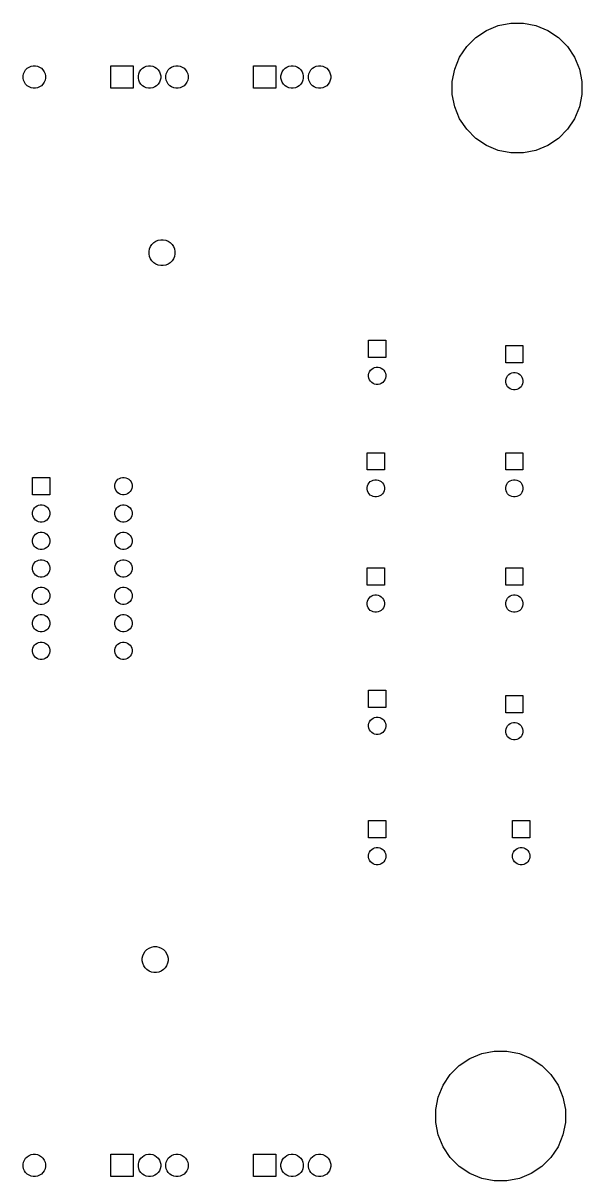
# Model space of a CAD drawing. Extents: x 30 to 480, y -170 to -28.
# Drawn here: x 204.7 to 256.4, y -136.7 to -29.6 of the extents above; entities that cross this region are included whole.
import ezdxf

# ---------------------------------------------------------------- set-up
doc = ezdxf.new("R2010")
doc.units = 0
doc.layers.add('BLACK', color=7, linetype='CONTINUOUS')

msp = doc.modelspace()

# ---------------------------------------------------------------- linework, layer by layer
at = {"layer": 'BLACK', "linetype": 'CONTINUOUS'}
for p, q in [((247.602, -30.2429), (248.694, -29.7906)), ((248.694, -29.7906), (249.853, -29.56)), ((249.853, -29.56), (251.035, -29.56)), ((251.035, -29.56), (252.194, -29.7906)), ((252.194, -29.7906), (253.286, -30.2429)), ((245.783, -31.7352), (246.619, -30.8995)), ((246.619, -30.8995), (247.602, -30.2429)), ((253.286, -30.2429), (254.269, -30.8995)), ((254.269, -30.8995), (255.105, -31.7352)), ((245.127, -32.7179), (245.783, -31.7352)), ((255.105, -31.7352), (255.761, -32.7179)), ((244.675, -33.8099), (245.127, -32.7179)), ((255.761, -32.7179), (256.213, -33.8099)), ((204.705, -34.4421), (204.745, -34.2421)), ((204.745, -34.2421), (204.823, -34.0537)), ((204.823, -34.0537), (204.936, -33.8842)), ((204.936, -33.8842), (205.08, -33.7401)), ((205.08, -33.7401), (205.25, -33.6268)), ((205.25, -33.6268), (205.438, -33.5488)), ((205.438, -33.5488), (205.638, -33.509)), ((205.638, -33.509), (205.842, -33.509)), ((205.842, -33.509), (206.042, -33.5488)), ((206.042, -33.5488), (206.23, -33.6268)), ((206.23, -33.6268), (206.4, -33.7401)), ((206.4, -33.7401), (206.544, -33.8842)), ((206.544, -33.8842), (206.657, -34.0537)), ((206.657, -34.0537), (206.735, -34.2421)), ((206.735, -34.2421), (206.775, -34.4421)), ((212.833, -35.579), (212.833, -33.509)), ((212.833, -33.509), (214.903, -33.509)), ((214.903, -33.509), (214.903, -35.579)), ((215.373, -34.4421), (215.413, -34.2421)), ((215.413, -34.2421), (215.491, -34.0537)), ((215.491, -34.0537), (215.604, -33.8842)), ((215.604, -33.8842), (215.748, -33.7401)), ((215.748, -33.7401), (215.918, -33.6268)), ((215.918, -33.6268), (216.106, -33.5488)), ((216.106, -33.5488), (216.306, -33.509)), ((216.306, -33.509), (216.51, -33.509)), ((216.51, -33.509), (216.71, -33.5488)), ((216.71, -33.5488), (216.898, -33.6268)), ((216.898, -33.6268), (217.068, -33.7401)), ((217.068, -33.7401), (217.212, -33.8842)), ((217.212, -33.8842), (217.325, -34.0537)), ((217.325, -34.0537), (217.403, -34.2421)), ((217.403, -34.2421), (217.443, -34.4421)), ((217.913, -34.4421), (217.953, -34.2421)), ((217.953, -34.2421), (218.031, -34.0537)), ((218.031, -34.0537), (218.144, -33.8842)), ((218.144, -33.8842), (218.288, -33.7401)), ((218.288, -33.7401), (218.458, -33.6268)), ((218.458, -33.6268), (218.646, -33.5488)), ((218.646, -33.5488), (218.846, -33.509)), ((218.846, -33.509), (219.05, -33.509)), ((219.05, -33.509), (219.25, -33.5488)), ((219.25, -33.5488), (219.438, -33.6268)), ((219.438, -33.6268), (219.608, -33.7401)), ((219.608, -33.7401), (219.752, -33.8842)), ((219.752, -33.8842), (219.865, -34.0537)), ((219.865, -34.0537), (219.943, -34.2421)), ((219.943, -34.2421), (219.983, -34.4421)), ((226.041, -35.579), (226.041, -33.509)), ((226.041, -33.509), (228.111, -33.509)), ((228.111, -33.509), (228.111, -35.579)), ((228.581, -34.4421), (228.621, -34.2421)), ((228.621, -34.2421), (228.699, -34.0537)), ((228.699, -34.0537), (228.812, -33.8842)), ((228.812, -33.8842), (228.956, -33.7401)), ((228.956, -33.7401), (229.126, -33.6268)), ((229.126, -33.6268), (229.314, -33.5488)), ((229.314, -33.5488), (229.514, -33.509)), ((229.514, -33.509), (229.718, -33.509)), ((229.718, -33.509), (229.918, -33.5488)), ((229.918, -33.5488), (230.106, -33.6268)), ((230.106, -33.6268), (230.276, -33.7401)), ((230.276, -33.7401), (230.42, -33.8842)), ((230.42, -33.8842), (230.533, -34.0537)), ((230.533, -34.0537), (230.611, -34.2421)), ((230.611, -34.2421), (230.651, -34.4421)), ((231.121, -34.4421), (231.161, -34.2421)), ((231.161, -34.2421), (231.239, -34.0537)), ((231.239, -34.0537), (231.352, -33.8842)), ((231.352, -33.8842), (231.496, -33.7401)), ((231.496, -33.7401), (231.666, -33.6268)), ((231.666, -33.6268), (231.854, -33.5488)), ((231.854, -33.5488), (232.054, -33.509)), ((232.054, -33.509), (232.258, -33.509)), ((232.258, -33.509), (232.458, -33.5488)), ((232.458, -33.5488), (232.646, -33.6268)), ((232.646, -33.6268), (232.816, -33.7401)), ((232.816, -33.7401), (232.96, -33.8842)), ((232.96, -33.8842), (233.073, -34.0537)), ((233.073, -34.0537), (233.151, -34.2421)), ((233.151, -34.2421), (233.191, -34.4421)), ((244.444, -34.9691), (244.675, -33.8099)), ((256.213, -33.8099), (256.444, -34.9691)), ((204.705, -34.6459), (204.705, -34.4421)), ((204.745, -34.8459), (204.705, -34.6459)), ((204.823, -35.0343), (204.745, -34.8459)), ((204.936, -35.2038), (204.823, -35.0343)), ((205.08, -35.3479), (204.936, -35.2038)), ((205.25, -35.4612), (205.08, -35.3479)), ((206.4, -35.3479), (206.23, -35.4612)), ((206.544, -35.2038), (206.4, -35.3479)), ((206.657, -35.0343), (206.544, -35.2038)), ((206.735, -34.8459), (206.657, -35.0343)), ((206.775, -34.6459), (206.735, -34.8459)), ((206.775, -34.4421), (206.775, -34.6459)), ((215.373, -34.6459), (215.373, -34.4421)), ((215.413, -34.8459), (215.373, -34.6459)), ((215.491, -35.0343), (215.413, -34.8459)), ((215.604, -35.2038), (215.491, -35.0343)), ((215.748, -35.3479), (215.604, -35.2038)), ((215.918, -35.4612), (215.748, -35.3479)), ((217.068, -35.3479), (216.898, -35.4612)), ((217.212, -35.2038), (217.068, -35.3479)), ((217.325, -35.0343), (217.212, -35.2038)), ((217.403, -34.8459), (217.325, -35.0343)), ((217.443, -34.6459), (217.403, -34.8459)), ((217.443, -34.4421), (217.443, -34.6459)), ((217.913, -34.6459), (217.913, -34.4421)), ((217.953, -34.8459), (217.913, -34.6459)), ((218.031, -35.0343), (217.953, -34.8459)), ((218.144, -35.2038), (218.031, -35.0343)), ((218.288, -35.3479), (218.144, -35.2038)), ((218.458, -35.4612), (218.288, -35.3479)), ((219.608, -35.3479), (219.438, -35.4612)), ((219.752, -35.2038), (219.608, -35.3479)), ((219.865, -35.0343), (219.752, -35.2038)), ((219.943, -34.8459), (219.865, -35.0343)), ((219.983, -34.6459), (219.943, -34.8459)), ((219.983, -34.4421), (219.983, -34.6459)), ((228.581, -34.6459), (228.581, -34.4421)), ((228.621, -34.8459), (228.581, -34.6459)), ((228.699, -35.0343), (228.621, -34.8459)), ((228.812, -35.2038), (228.699, -35.0343)), ((228.956, -35.3479), (228.812, -35.2038)), ((229.126, -35.4612), (228.956, -35.3479)), ((230.276, -35.3479), (230.106, -35.4612)), ((230.42, -35.2038), (230.276, -35.3479)), ((230.533, -35.0343), (230.42, -35.2038)), ((230.611, -34.8459), (230.533, -35.0343)), ((230.651, -34.6459), (230.611, -34.8459)), ((230.651, -34.4421), (230.651, -34.6459)), ((231.121, -34.6459), (231.121, -34.4421)), ((231.161, -34.8459), (231.121, -34.6459)), ((231.239, -35.0343), (231.161, -34.8459)), ((231.352, -35.2038), (231.239, -35.0343)), ((231.496, -35.3479), (231.352, -35.2038)), ((231.666, -35.4612), (231.496, -35.3479)), ((232.816, -35.3479), (232.646, -35.4612)), ((232.96, -35.2038), (232.816, -35.3479)), ((233.073, -35.0343), (232.96, -35.2038)), ((233.151, -34.8459), (233.073, -35.0343)), ((233.191, -34.6459), (233.151, -34.8459)), ((233.191, -34.4421), (233.191, -34.6459)), ((244.444, -36.1509), (244.444, -34.9691)), ((256.444, -34.9691), (256.444, -36.1509)), ((205.438, -35.5392), (205.25, -35.4612)), ((205.638, -35.579), (205.438, -35.5392)), ((205.842, -35.579), (205.638, -35.579)), ((206.042, -35.5392), (205.842, -35.579)), ((206.23, -35.4612), (206.042, -35.5392)), ((214.903, -35.579), (212.833, -35.579)), ((216.106, -35.5392), (215.918, -35.4612)), ((216.306, -35.579), (216.106, -35.5392)), ((216.51, -35.579), (216.306, -35.579)), ((216.71, -35.5392), (216.51, -35.579)), ((216.898, -35.4612), (216.71, -35.5392)), ((218.646, -35.5392), (218.458, -35.4612)), ((218.846, -35.579), (218.646, -35.5392)), ((219.05, -35.579), (218.846, -35.579)), ((219.25, -35.5392), (219.05, -35.579)), ((219.438, -35.4612), (219.25, -35.5392)), ((228.111, -35.579), (226.041, -35.579)), ((229.314, -35.5392), (229.126, -35.4612)), ((229.514, -35.579), (229.314, -35.5392)), ((229.718, -35.579), (229.514, -35.579)), ((229.918, -35.5392), (229.718, -35.579)), ((230.106, -35.4612), (229.918, -35.5392)), ((231.854, -35.5392), (231.666, -35.4612)), ((232.054, -35.579), (231.854, -35.5392)), ((232.258, -35.579), (232.054, -35.579)), ((232.458, -35.5392), (232.258, -35.579)), ((232.646, -35.4612), (232.458, -35.5392)), ((244.675, -37.3101), (244.444, -36.1509)), ((256.444, -36.1509), (256.213, -37.3101)), ((245.127, -38.4021), (244.675, -37.3101)), ((256.213, -37.3101), (255.761, -38.4021)), ((245.783, -39.3848), (245.127, -38.4021)), ((255.761, -38.4021), (255.105, -39.3848)), ((246.619, -40.2205), (245.783, -39.3848)), ((255.105, -39.3848), (254.269, -40.2205)), ((247.602, -40.8771), (246.619, -40.2205)), ((254.269, -40.2205), (253.286, -40.8771)), ((248.694, -41.3294), (247.602, -40.8771)), ((249.853, -41.56), (248.694, -41.3294)), ((251.035, -41.56), (249.853, -41.56)), ((252.194, -41.3294), (251.035, -41.56)), ((253.286, -40.8771), (252.194, -41.3294)), ((216.411, -50.45), (216.502, -50.2316)), ((216.502, -50.2316), (216.633, -50.035)), ((216.633, -50.035), (216.8, -49.8679)), ((216.8, -49.8679), (216.997, -49.7366)), ((216.997, -49.7366), (217.215, -49.6461)), ((217.215, -49.6461), (217.447, -49.6)), ((217.447, -49.6), (217.683, -49.6)), ((217.683, -49.6), (217.915, -49.6461)), ((217.915, -49.6461), (218.133, -49.7366)), ((218.133, -49.7366), (218.33, -49.8679)), ((218.33, -49.8679), (218.497, -50.035)), ((218.497, -50.035), (218.628, -50.2316)), ((218.628, -50.2316), (218.719, -50.45)), ((216.365, -50.6818), (216.411, -50.45)), ((216.365, -50.9182), (216.365, -50.6818)), ((216.411, -51.15), (216.365, -50.9182)), ((216.502, -51.3684), (216.411, -51.15)), ((216.633, -51.565), (216.502, -51.3684)), ((218.628, -51.3684), (218.497, -51.565)), ((218.719, -51.15), (218.628, -51.3684)), ((218.719, -50.45), (218.765, -50.6818)), ((218.765, -50.9182), (218.719, -51.15)), ((218.765, -50.6818), (218.765, -50.9182)), ((216.8, -51.7321), (216.633, -51.565)), ((216.997, -51.8634), (216.8, -51.7321)), ((217.215, -51.9539), (216.997, -51.8634)), ((217.447, -52), (217.215, -51.9539)), ((217.683, -52), (217.447, -52)), ((217.915, -51.9539), (217.683, -52)), ((218.133, -51.8634), (217.915, -51.9539)), ((218.33, -51.7321), (218.133, -51.8634)), ((218.497, -51.565), (218.33, -51.7321)), ((236.69, -60.49), (236.69, -58.89)), ((236.69, -58.89), (238.29, -58.89)), ((238.29, -58.89), (238.29, -60.49)), ((249.39, -60.998), (249.39, -59.398)), ((249.39, -59.398), (250.99, -59.398)), ((250.99, -59.398), (250.99, -60.998)), ((238.29, -60.49), (236.69, -60.49)), ((250.99, -60.998), (249.39, -60.998)), ((236.69, -62.1112), (236.721, -61.9566)), ((236.69, -62.2688), (236.69, -62.1112)), ((236.721, -61.9566), (236.781, -61.8111)), ((236.781, -61.8111), (236.869, -61.68)), ((236.869, -61.68), (236.98, -61.5686)), ((236.98, -61.5686), (237.111, -61.481)), ((237.111, -61.481), (237.257, -61.4207)), ((237.257, -61.4207), (237.411, -61.39)), ((237.411, -61.39), (237.569, -61.39)), ((237.569, -61.39), (237.723, -61.4207)), ((237.723, -61.4207), (237.869, -61.481)), ((237.869, -61.481), (238, -61.5686)), ((238, -61.5686), (238.111, -61.68)), ((238.111, -61.68), (238.199, -61.8111)), ((238.199, -61.8111), (238.259, -61.9566)), ((238.259, -61.9566), (238.29, -62.1112)), ((238.29, -62.1112), (238.29, -62.2688)), ((249.569, -62.188), (249.68, -62.0766)), ((249.68, -62.0766), (249.811, -61.989)), ((249.811, -61.989), (249.957, -61.9287)), ((249.957, -61.9287), (250.111, -61.898)), ((250.111, -61.898), (250.269, -61.898)), ((250.269, -61.898), (250.423, -61.9287)), ((250.423, -61.9287), (250.569, -61.989)), ((250.569, -61.989), (250.7, -62.0766)), ((250.7, -62.0766), (250.811, -62.188)), ((236.721, -62.4234), (236.69, -62.2688)), ((236.781, -62.5689), (236.721, -62.4234)), ((236.869, -62.7), (236.781, -62.5689)), ((236.98, -62.8114), (236.869, -62.7)), ((237.111, -62.899), (236.98, -62.8114)), ((237.257, -62.9593), (237.111, -62.899)), ((237.411, -62.99), (237.257, -62.9593)), ((237.569, -62.99), (237.411, -62.99)), ((237.723, -62.9593), (237.569, -62.99)), ((237.869, -62.899), (237.723, -62.9593)), ((238, -62.8114), (237.869, -62.899)), ((238.111, -62.7), (238, -62.8114)), ((238.199, -62.5689), (238.111, -62.7)), ((238.259, -62.4234), (238.199, -62.5689)), ((238.29, -62.2688), (238.259, -62.4234)), ((249.39, -62.6192), (249.421, -62.4646)), ((249.39, -62.7768), (249.39, -62.6192)), ((249.421, -62.9314), (249.39, -62.7768)), ((249.421, -62.4646), (249.481, -62.3191)), ((249.481, -63.0769), (249.421, -62.9314)), ((249.481, -62.3191), (249.569, -62.188)), ((249.569, -63.208), (249.481, -63.0769)), ((250.811, -62.188), (250.899, -62.3191)), ((250.899, -63.0769), (250.811, -63.208)), ((250.899, -62.3191), (250.959, -62.4646)), ((250.959, -62.9314), (250.899, -63.0769)), ((250.959, -62.4646), (250.99, -62.6192)), ((250.99, -62.7768), (250.959, -62.9314)), ((250.99, -62.6192), (250.99, -62.7768)), ((249.68, -63.3194), (249.569, -63.208)), ((249.811, -63.407), (249.68, -63.3194)), ((249.957, -63.4673), (249.811, -63.407)), ((250.111, -63.498), (249.957, -63.4673)), ((250.269, -63.498), (250.111, -63.498)), ((250.423, -63.4673), (250.269, -63.498)), ((250.569, -63.407), (250.423, -63.4673)), ((250.7, -63.3194), (250.569, -63.407)), ((250.811, -63.208), (250.7, -63.3194)), ((236.563, -70.904), (236.563, -69.304)), ((236.563, -69.304), (238.163, -69.304)), ((238.163, -69.304), (238.163, -70.904)), ((249.39, -70.904), (249.39, -69.304)), ((249.39, -69.304), (250.99, -69.304)), ((250.99, -69.304), (250.99, -70.904)), ((205.575, -73.19), (205.575, -71.59)), ((205.575, -71.59), (207.175, -71.59)), ((207.175, -71.59), (207.175, -73.19)), ((213.374, -71.88), (213.485, -71.7686)), ((213.485, -71.7686), (213.616, -71.681)), ((213.616, -71.681), (213.762, -71.6207)), ((213.762, -71.6207), (213.916, -71.59)), ((213.916, -71.59), (214.074, -71.59)), ((214.074, -71.59), (214.228, -71.6207)), ((214.228, -71.6207), (214.374, -71.681)), ((214.374, -71.681), (214.505, -71.7686)), ((214.505, -71.7686), (214.616, -71.88)), ((238.163, -70.904), (236.563, -70.904)), ((250.99, -70.904), (249.39, -70.904)), ((213.195, -72.3112), (213.226, -72.1566)), ((213.195, -72.4688), (213.195, -72.3112)), ((213.226, -72.6234), (213.195, -72.4688)), ((213.226, -72.1566), (213.286, -72.0111)), ((213.286, -72.7689), (213.226, -72.6234)), ((213.286, -72.0111), (213.374, -71.88)), ((213.374, -72.9), (213.286, -72.7689)), ((214.616, -71.88), (214.704, -72.0111)), ((214.704, -72.7689), (214.616, -72.9)), ((214.704, -72.0111), (214.764, -72.1566)), ((214.764, -72.6234), (214.704, -72.7689)), ((214.764, -72.1566), (214.795, -72.3112)), ((214.795, -72.4688), (214.764, -72.6234)), ((214.795, -72.3112), (214.795, -72.4688)), ((236.563, -72.5252), (236.594, -72.3706)), ((236.563, -72.6828), (236.563, -72.5252)), ((236.594, -72.8374), (236.563, -72.6828)), ((236.594, -72.3706), (236.654, -72.2251)), ((236.654, -72.9829), (236.594, -72.8374)), ((236.654, -72.2251), (236.742, -72.094)), ((236.742, -72.094), (236.853, -71.9826)), ((236.853, -71.9826), (236.984, -71.895)), ((236.984, -71.895), (237.13, -71.8347)), ((237.13, -71.8347), (237.284, -71.804)), ((237.284, -71.804), (237.442, -71.804)), ((237.442, -71.804), (237.596, -71.8347)), ((237.596, -71.8347), (237.742, -71.895)), ((237.742, -71.895), (237.873, -71.9826)), ((237.873, -71.9826), (237.984, -72.094)), ((237.984, -72.094), (238.072, -72.2251)), ((238.072, -72.2251), (238.132, -72.3706)), ((238.132, -72.8374), (238.072, -72.9829)), ((238.132, -72.3706), (238.163, -72.5252)), ((238.163, -72.6828), (238.132, -72.8374)), ((238.163, -72.5252), (238.163, -72.6828)), ((249.39, -72.5252), (249.421, -72.3706)), ((249.39, -72.6828), (249.39, -72.5252)), ((249.421, -72.8374), (249.39, -72.6828)), ((249.421, -72.3706), (249.481, -72.2251)), ((249.481, -72.9829), (249.421, -72.8374)), ((249.481, -72.2251), (249.569, -72.094)), ((249.569, -72.094), (249.68, -71.9826)), ((249.68, -71.9826), (249.811, -71.895)), ((249.811, -71.895), (249.957, -71.8347)), ((249.957, -71.8347), (250.111, -71.804)), ((250.111, -71.804), (250.269, -71.804)), ((250.269, -71.804), (250.423, -71.8347)), ((250.423, -71.8347), (250.569, -71.895)), ((250.569, -71.895), (250.7, -71.9826)), ((250.7, -71.9826), (250.811, -72.094)), ((250.811, -72.094), (250.899, -72.2251)), ((250.899, -72.2251), (250.959, -72.3706)), ((250.959, -72.8374), (250.899, -72.9829)), ((250.959, -72.3706), (250.99, -72.5252)), ((250.99, -72.6828), (250.959, -72.8374)), ((250.99, -72.5252), (250.99, -72.6828)), ((207.175, -73.19), (205.575, -73.19)), ((213.485, -73.0114), (213.374, -72.9)), ((213.616, -73.099), (213.485, -73.0114)), ((213.762, -73.1593), (213.616, -73.099)), ((213.916, -73.19), (213.762, -73.1593)), ((214.074, -73.19), (213.916, -73.19)), ((214.228, -73.1593), (214.074, -73.19)), ((214.374, -73.099), (214.228, -73.1593)), ((214.505, -73.0114), (214.374, -73.099)), ((214.616, -72.9), (214.505, -73.0114)), ((236.742, -73.114), (236.654, -72.9829)), ((236.853, -73.2254), (236.742, -73.114)), ((236.984, -73.313), (236.853, -73.2254)), ((237.13, -73.3733), (236.984, -73.313)), ((237.284, -73.404), (237.13, -73.3733)), ((237.442, -73.404), (237.284, -73.404)), ((237.596, -73.3733), (237.442, -73.404)), ((237.742, -73.313), (237.596, -73.3733)), ((237.873, -73.2254), (237.742, -73.313)), ((237.984, -73.114), (237.873, -73.2254)), ((238.072, -72.9829), (237.984, -73.114)), ((249.569, -73.114), (249.481, -72.9829)), ((249.68, -73.2254), (249.569, -73.114)), ((249.811, -73.313), (249.68, -73.2254)), ((249.957, -73.3733), (249.811, -73.313)), ((250.111, -73.404), (249.957, -73.3733)), ((250.269, -73.404), (250.111, -73.404)), ((250.423, -73.3733), (250.269, -73.404)), ((250.569, -73.313), (250.423, -73.3733)), ((250.7, -73.2254), (250.569, -73.313)), ((250.811, -73.114), (250.7, -73.2254)), ((250.899, -72.9829), (250.811, -73.114)), ((205.575, -74.8512), (205.606, -74.6966)), ((205.575, -75.0088), (205.575, -74.8512)), ((205.606, -74.6966), (205.666, -74.5511)), ((205.666, -74.5511), (205.754, -74.42)), ((205.754, -74.42), (205.865, -74.3086)), ((205.865, -74.3086), (205.996, -74.221)), ((205.996, -74.221), (206.142, -74.1607)), ((206.142, -74.1607), (206.296, -74.13)), ((206.296, -74.13), (206.454, -74.13)), ((206.454, -74.13), (206.608, -74.1607)), ((206.608, -74.1607), (206.754, -74.221)), ((206.754, -74.221), (206.885, -74.3086)), ((206.885, -74.3086), (206.996, -74.42)), ((206.996, -74.42), (207.084, -74.5511)), ((207.084, -74.5511), (207.144, -74.6966)), ((207.144, -74.6966), (207.175, -74.8512)), ((207.175, -74.8512), (207.175, -75.0088)), ((213.195, -74.8512), (213.226, -74.6966)), ((213.195, -75.0088), (213.195, -74.8512)), ((213.226, -74.6966), (213.286, -74.5511)), ((213.286, -74.5511), (213.374, -74.42)), ((213.374, -74.42), (213.485, -74.3086)), ((213.485, -74.3086), (213.616, -74.221)), ((213.616, -74.221), (213.762, -74.1607)), ((213.762, -74.1607), (213.916, -74.13)), ((213.916, -74.13), (214.074, -74.13)), ((214.074, -74.13), (214.228, -74.1607)), ((214.228, -74.1607), (214.374, -74.221)), ((214.374, -74.221), (214.505, -74.3086)), ((214.505, -74.3086), (214.616, -74.42)), ((214.616, -74.42), (214.704, -74.5511)), ((214.704, -74.5511), (214.764, -74.6966)), ((214.764, -74.6966), (214.795, -74.8512)), ((214.795, -74.8512), (214.795, -75.0088)), ((205.606, -75.1634), (205.575, -75.0088)), ((205.666, -75.3089), (205.606, -75.1634)), ((205.754, -75.44), (205.666, -75.3089)), ((205.865, -75.5514), (205.754, -75.44)), ((205.996, -75.639), (205.865, -75.5514)), ((206.142, -75.6993), (205.996, -75.639)), ((206.296, -75.73), (206.142, -75.6993)), ((206.454, -75.73), (206.296, -75.73)), ((206.608, -75.6993), (206.454, -75.73)), ((206.754, -75.639), (206.608, -75.6993)), ((206.885, -75.5514), (206.754, -75.639)), ((206.996, -75.44), (206.885, -75.5514)), ((207.084, -75.3089), (206.996, -75.44)), ((207.144, -75.1634), (207.084, -75.3089)), ((207.175, -75.0088), (207.144, -75.1634)), ((213.226, -75.1634), (213.195, -75.0088)), ((213.286, -75.3089), (213.226, -75.1634)), ((213.374, -75.44), (213.286, -75.3089)), ((213.485, -75.5514), (213.374, -75.44)), ((213.616, -75.639), (213.485, -75.5514)), ((213.762, -75.6993), (213.616, -75.639)), ((213.916, -75.73), (213.762, -75.6993)), ((214.074, -75.73), (213.916, -75.73)), ((214.228, -75.6993), (214.074, -75.73)), ((214.374, -75.639), (214.228, -75.6993)), ((214.505, -75.5514), (214.374, -75.639)), ((214.616, -75.44), (214.505, -75.5514)), ((214.704, -75.3089), (214.616, -75.44)), ((214.764, -75.1634), (214.704, -75.3089)), ((214.795, -75.0088), (214.764, -75.1634)), ((205.606, -77.2366), (205.666, -77.0911)), ((205.666, -77.0911), (205.754, -76.96)), ((205.754, -76.96), (205.865, -76.8486)), ((205.865, -76.8486), (205.996, -76.761)), ((205.996, -76.761), (206.142, -76.7007)), ((206.142, -76.7007), (206.296, -76.67)), ((206.296, -76.67), (206.454, -76.67)), ((206.454, -76.67), (206.608, -76.7007)), ((206.608, -76.7007), (206.754, -76.761)), ((206.754, -76.761), (206.885, -76.8486)), ((206.885, -76.8486), (206.996, -76.96)), ((206.996, -76.96), (207.084, -77.0911)), ((207.084, -77.0911), (207.144, -77.2366)), ((213.226, -77.2366), (213.286, -77.0911)), ((213.286, -77.0911), (213.374, -76.96)), ((213.374, -76.96), (213.485, -76.8486)), ((213.485, -76.8486), (213.616, -76.761)), ((213.616, -76.761), (213.762, -76.7007)), ((213.762, -76.7007), (213.916, -76.67)), ((213.916, -76.67), (214.074, -76.67)), ((214.074, -76.67), (214.228, -76.7007)), ((214.228, -76.7007), (214.374, -76.761)), ((214.374, -76.761), (214.505, -76.8486)), ((214.505, -76.8486), (214.616, -76.96)), ((214.616, -76.96), (214.704, -77.0911)), ((214.704, -77.0911), (214.764, -77.2366)), ((205.575, -77.3912), (205.606, -77.2366)), ((205.575, -77.5488), (205.575, -77.3912)), ((205.606, -77.7034), (205.575, -77.5488)), ((205.666, -77.8489), (205.606, -77.7034)), ((205.754, -77.98), (205.666, -77.8489)), ((205.865, -78.0914), (205.754, -77.98)), ((205.996, -78.179), (205.865, -78.0914)), ((206.142, -78.2393), (205.996, -78.179)), ((206.754, -78.179), (206.608, -78.2393)), ((206.885, -78.0914), (206.754, -78.179)), ((206.996, -77.98), (206.885, -78.0914)), ((207.084, -77.8489), (206.996, -77.98)), ((207.144, -77.7034), (207.084, -77.8489)), ((207.144, -77.2366), (207.175, -77.3912)), ((207.175, -77.5488), (207.144, -77.7034)), ((207.175, -77.3912), (207.175, -77.5488)), ((213.195, -77.3912), (213.226, -77.2366)), ((213.195, -77.5488), (213.195, -77.3912)), ((213.226, -77.7034), (213.195, -77.5488)), ((213.286, -77.8489), (213.226, -77.7034)), ((213.374, -77.98), (213.286, -77.8489)), ((213.485, -78.0914), (213.374, -77.98)), ((213.616, -78.179), (213.485, -78.0914)), ((213.762, -78.2393), (213.616, -78.179)), ((214.374, -78.179), (214.228, -78.2393)), ((214.505, -78.0914), (214.374, -78.179)), ((214.616, -77.98), (214.505, -78.0914)), ((214.704, -77.8489), (214.616, -77.98)), ((214.764, -77.7034), (214.704, -77.8489)), ((214.764, -77.2366), (214.795, -77.3912)), ((214.795, -77.5488), (214.764, -77.7034)), ((214.795, -77.3912), (214.795, -77.5488)), ((205.996, -79.301), (206.142, -79.2407)), ((206.296, -78.27), (206.142, -78.2393)), ((206.142, -79.2407), (206.296, -79.21)), ((206.454, -78.27), (206.296, -78.27)), ((206.296, -79.21), (206.454, -79.21)), ((206.608, -78.2393), (206.454, -78.27)), ((206.454, -79.21), (206.608, -79.2407)), ((206.608, -79.2407), (206.754, -79.301)), ((213.616, -79.301), (213.762, -79.2407)), ((213.916, -78.27), (213.762, -78.2393)), ((213.762, -79.2407), (213.916, -79.21)), ((214.074, -78.27), (213.916, -78.27)), ((213.916, -79.21), (214.074, -79.21)), ((214.228, -78.2393), (214.074, -78.27)), ((214.074, -79.21), (214.228, -79.2407)), ((214.228, -79.2407), (214.374, -79.301)), ((205.575, -79.9312), (205.606, -79.7766)), ((205.575, -80.0888), (205.575, -79.9312)), ((205.606, -80.2434), (205.575, -80.0888)), ((205.606, -79.7766), (205.666, -79.6311)), ((205.666, -80.3889), (205.606, -80.2434)), ((205.666, -79.6311), (205.754, -79.5)), ((205.754, -79.5), (205.865, -79.3886)), ((205.865, -79.3886), (205.996, -79.301)), ((206.754, -79.301), (206.885, -79.3886)), ((206.885, -79.3886), (206.996, -79.5)), ((206.996, -79.5), (207.084, -79.6311)), ((207.084, -79.6311), (207.144, -79.7766)), ((207.144, -80.2434), (207.084, -80.3889)), ((207.144, -79.7766), (207.175, -79.9312)), ((207.175, -80.0888), (207.144, -80.2434)), ((207.175, -79.9312), (207.175, -80.0888)), ((213.195, -79.9312), (213.226, -79.7766)), ((213.195, -80.0888), (213.195, -79.9312)), ((213.226, -80.2434), (213.195, -80.0888)), ((213.226, -79.7766), (213.286, -79.6311)), ((213.286, -80.3889), (213.226, -80.2434)), ((213.286, -79.6311), (213.374, -79.5)), ((213.374, -79.5), (213.485, -79.3886)), ((213.485, -79.3886), (213.616, -79.301)), ((214.374, -79.301), (214.505, -79.3886)), ((214.505, -79.3886), (214.616, -79.5)), ((214.616, -79.5), (214.704, -79.6311)), ((214.704, -79.6311), (214.764, -79.7766)), ((214.764, -80.2434), (214.704, -80.3889)), ((214.764, -79.7766), (214.795, -79.9312)), ((214.795, -80.0888), (214.764, -80.2434)), ((214.795, -79.9312), (214.795, -80.0888)), ((236.563, -81.572), (236.563, -79.972)), ((236.563, -79.972), (238.163, -79.972)), ((238.163, -79.972), (238.163, -81.572)), ((249.39, -81.572), (249.39, -79.972)), ((249.39, -79.972), (250.99, -79.972)), ((250.99, -79.972), (250.99, -81.572)), ((205.754, -80.52), (205.666, -80.3889)), ((205.865, -80.6314), (205.754, -80.52)), ((205.996, -80.719), (205.865, -80.6314)), ((206.142, -80.7793), (205.996, -80.719)), ((206.296, -80.81), (206.142, -80.7793)), ((206.454, -80.81), (206.296, -80.81)), ((206.608, -80.7793), (206.454, -80.81)), ((206.754, -80.719), (206.608, -80.7793)), ((206.885, -80.6314), (206.754, -80.719)), ((206.996, -80.52), (206.885, -80.6314)), ((207.084, -80.3889), (206.996, -80.52)), ((213.374, -80.52), (213.286, -80.3889)), ((213.485, -80.6314), (213.374, -80.52)), ((213.616, -80.719), (213.485, -80.6314)), ((213.762, -80.7793), (213.616, -80.719)), ((213.916, -80.81), (213.762, -80.7793)), ((214.074, -80.81), (213.916, -80.81)), ((214.228, -80.7793), (214.074, -80.81)), ((214.374, -80.719), (214.228, -80.7793)), ((214.505, -80.6314), (214.374, -80.719)), ((214.616, -80.52), (214.505, -80.6314)), ((214.704, -80.3889), (214.616, -80.52)), ((205.575, -82.4712), (205.606, -82.3166)), ((205.575, -82.6288), (205.575, -82.4712)), ((205.606, -82.3166), (205.666, -82.1711)), ((205.666, -82.1711), (205.754, -82.04)), ((205.754, -82.04), (205.865, -81.9286)), ((205.865, -81.9286), (205.996, -81.841)), ((205.996, -81.841), (206.142, -81.7807)), ((206.142, -81.7807), (206.296, -81.75)), ((206.296, -81.75), (206.454, -81.75)), ((206.454, -81.75), (206.608, -81.7807)), ((206.608, -81.7807), (206.754, -81.841)), ((206.754, -81.841), (206.885, -81.9286)), ((206.885, -81.9286), (206.996, -82.04)), ((206.996, -82.04), (207.084, -82.1711)), ((207.084, -82.1711), (207.144, -82.3166)), ((207.144, -82.3166), (207.175, -82.4712)), ((207.175, -82.4712), (207.175, -82.6288)), ((213.195, -82.4712), (213.226, -82.3166)), ((213.195, -82.6288), (213.195, -82.4712)), ((213.226, -82.3166), (213.286, -82.1711)), ((213.286, -82.1711), (213.374, -82.04)), ((213.374, -82.04), (213.485, -81.9286)), ((213.485, -81.9286), (213.616, -81.841)), ((213.616, -81.841), (213.762, -81.7807)), ((213.762, -81.7807), (213.916, -81.75)), ((213.916, -81.75), (214.074, -81.75)), ((214.074, -81.75), (214.228, -81.7807)), ((214.228, -81.7807), (214.374, -81.841)), ((214.374, -81.841), (214.505, -81.9286)), ((214.505, -81.9286), (214.616, -82.04)), ((214.616, -82.04), (214.704, -82.1711)), ((214.704, -82.1711), (214.764, -82.3166)), ((214.764, -82.3166), (214.795, -82.4712)), ((214.795, -82.4712), (214.795, -82.6288)), ((238.163, -81.572), (236.563, -81.572)), ((237.13, -82.5027), (237.284, -82.472)), ((237.284, -82.472), (237.442, -82.472)), ((237.442, -82.472), (237.596, -82.5027)), ((250.99, -81.572), (249.39, -81.572)), ((249.957, -82.5027), (250.111, -82.472)), ((250.111, -82.472), (250.269, -82.472)), ((250.269, -82.472), (250.423, -82.5027)), ((205.606, -82.7834), (205.575, -82.6288)), ((205.666, -82.9289), (205.606, -82.7834)), ((205.754, -83.06), (205.666, -82.9289)), ((205.865, -83.1714), (205.754, -83.06)), ((205.996, -83.259), (205.865, -83.1714)), ((206.142, -83.3193), (205.996, -83.259)), ((206.296, -83.35), (206.142, -83.3193)), ((206.454, -83.35), (206.296, -83.35)), ((206.608, -83.3193), (206.454, -83.35)), ((206.754, -83.259), (206.608, -83.3193)), ((206.885, -83.1714), (206.754, -83.259)), ((206.996, -83.06), (206.885, -83.1714)), ((207.084, -82.9289), (206.996, -83.06)), ((207.144, -82.7834), (207.084, -82.9289)), ((207.175, -82.6288), (207.144, -82.7834)), ((213.226, -82.7834), (213.195, -82.6288)), ((213.286, -82.9289), (213.226, -82.7834)), ((213.374, -83.06), (213.286, -82.9289)), ((213.485, -83.1714), (213.374, -83.06)), ((213.616, -83.259), (213.485, -83.1714)), ((213.762, -83.3193), (213.616, -83.259)), ((213.916, -83.35), (213.762, -83.3193)), ((214.074, -83.35), (213.916, -83.35)), ((214.228, -83.3193), (214.074, -83.35)), ((214.374, -83.259), (214.228, -83.3193)), ((214.505, -83.1714), (214.374, -83.259)), ((214.616, -83.06), (214.505, -83.1714)), ((214.704, -82.9289), (214.616, -83.06)), ((214.764, -82.7834), (214.704, -82.9289)), ((214.795, -82.6288), (214.764, -82.7834)), ((236.563, -83.1932), (236.594, -83.0386)), ((236.563, -83.3508), (236.563, -83.1932)), ((236.594, -83.5054), (236.563, -83.3508)), ((236.594, -83.0386), (236.654, -82.8931)), ((236.654, -83.6509), (236.594, -83.5054)), ((236.654, -82.8931), (236.742, -82.762)), ((236.742, -82.762), (236.853, -82.6506)), ((236.853, -82.6506), (236.984, -82.563)), ((236.984, -82.563), (237.13, -82.5027)), ((237.596, -82.5027), (237.742, -82.563)), ((237.742, -82.563), (237.873, -82.6506)), ((237.873, -82.6506), (237.984, -82.762)), ((237.984, -82.762), (238.072, -82.8931)), ((238.072, -82.8931), (238.132, -83.0386)), ((238.132, -83.5054), (238.072, -83.6509)), ((238.132, -83.0386), (238.163, -83.1932)), ((238.163, -83.3508), (238.132, -83.5054)), ((238.163, -83.1932), (238.163, -83.3508)), ((249.39, -83.1932), (249.421, -83.0386)), ((249.39, -83.3508), (249.39, -83.1932)), ((249.421, -83.5054), (249.39, -83.3508)), ((249.421, -83.0386), (249.481, -82.8931)), ((249.481, -83.6509), (249.421, -83.5054)), ((249.481, -82.8931), (249.569, -82.762)), ((249.569, -82.762), (249.68, -82.6506)), ((249.68, -82.6506), (249.811, -82.563)), ((249.811, -82.563), (249.957, -82.5027)), ((250.423, -82.5027), (250.569, -82.563)), ((250.569, -82.563), (250.7, -82.6506)), ((250.7, -82.6506), (250.811, -82.762)), ((250.811, -82.762), (250.899, -82.8931)), ((250.899, -82.8931), (250.959, -83.0386)), ((250.959, -83.5054), (250.899, -83.6509)), ((250.959, -83.0386), (250.99, -83.1932)), ((250.99, -83.3508), (250.959, -83.5054)), ((250.99, -83.1932), (250.99, -83.3508)), ((205.666, -84.7111), (205.754, -84.58)), ((205.754, -84.58), (205.865, -84.4686)), ((205.865, -84.4686), (205.996, -84.381)), ((205.996, -84.381), (206.142, -84.3207)), ((206.142, -84.3207), (206.296, -84.29)), ((206.296, -84.29), (206.454, -84.29)), ((206.454, -84.29), (206.608, -84.3207)), ((206.608, -84.3207), (206.754, -84.381)), ((206.754, -84.381), (206.885, -84.4686)), ((206.885, -84.4686), (206.996, -84.58)), ((206.996, -84.58), (207.084, -84.7111)), ((213.286, -84.7111), (213.374, -84.58)), ((213.374, -84.58), (213.485, -84.4686)), ((213.485, -84.4686), (213.616, -84.381)), ((213.616, -84.381), (213.762, -84.3207)), ((213.762, -84.3207), (213.916, -84.29)), ((213.916, -84.29), (214.074, -84.29)), ((214.074, -84.29), (214.228, -84.3207)), ((214.228, -84.3207), (214.374, -84.381)), ((214.374, -84.381), (214.505, -84.4686)), ((214.505, -84.4686), (214.616, -84.58)), ((214.616, -84.58), (214.704, -84.7111)), ((236.742, -83.782), (236.654, -83.6509)), ((236.853, -83.8934), (236.742, -83.782)), ((236.984, -83.981), (236.853, -83.8934)), ((237.13, -84.0413), (236.984, -83.981)), ((237.284, -84.072), (237.13, -84.0413)), ((237.442, -84.072), (237.284, -84.072)), ((237.596, -84.0413), (237.442, -84.072)), ((237.742, -83.981), (237.596, -84.0413)), ((237.873, -83.8934), (237.742, -83.981)), ((237.984, -83.782), (237.873, -83.8934)), ((238.072, -83.6509), (237.984, -83.782)), ((249.569, -83.782), (249.481, -83.6509)), ((249.68, -83.8934), (249.569, -83.782)), ((249.811, -83.981), (249.68, -83.8934)), ((249.957, -84.0413), (249.811, -83.981)), ((250.111, -84.072), (249.957, -84.0413)), ((250.269, -84.072), (250.111, -84.072)), ((250.423, -84.0413), (250.269, -84.072)), ((250.569, -83.981), (250.423, -84.0413)), ((250.7, -83.8934), (250.569, -83.981)), ((250.811, -83.782), (250.7, -83.8934)), ((250.899, -83.6509), (250.811, -83.782)), ((205.575, -85.0112), (205.606, -84.8566)), ((205.575, -85.1688), (205.575, -85.0112)), ((205.606, -85.3234), (205.575, -85.1688)), ((205.606, -84.8566), (205.666, -84.7111)), ((205.666, -85.4689), (205.606, -85.3234)), ((205.754, -85.6), (205.666, -85.4689)), ((205.865, -85.7114), (205.754, -85.6)), ((206.996, -85.6), (206.885, -85.7114)), ((207.084, -85.4689), (206.996, -85.6)), ((207.084, -84.7111), (207.144, -84.8566)), ((207.144, -85.3234), (207.084, -85.4689)), ((207.144, -84.8566), (207.175, -85.0112)), ((207.175, -85.1688), (207.144, -85.3234)), ((207.175, -85.0112), (207.175, -85.1688)), ((213.195, -85.0112), (213.226, -84.8566)), ((213.195, -85.1688), (213.195, -85.0112)), ((213.226, -85.3234), (213.195, -85.1688)), ((213.226, -84.8566), (213.286, -84.7111)), ((213.286, -85.4689), (213.226, -85.3234)), ((213.374, -85.6), (213.286, -85.4689)), ((213.485, -85.7114), (213.374, -85.6)), ((214.616, -85.6), (214.505, -85.7114)), ((214.704, -85.4689), (214.616, -85.6)), ((214.704, -84.7111), (214.764, -84.8566)), ((214.764, -85.3234), (214.704, -85.4689)), ((214.764, -84.8566), (214.795, -85.0112)), ((214.795, -85.1688), (214.764, -85.3234)), ((214.795, -85.0112), (214.795, -85.1688)), ((205.996, -85.799), (205.865, -85.7114)), ((206.142, -85.8593), (205.996, -85.799)), ((206.296, -85.89), (206.142, -85.8593)), ((206.454, -85.89), (206.296, -85.89)), ((206.608, -85.8593), (206.454, -85.89)), ((206.754, -85.799), (206.608, -85.8593)), ((206.885, -85.7114), (206.754, -85.799)), ((213.616, -85.799), (213.485, -85.7114)), ((213.762, -85.8593), (213.616, -85.799)), ((213.916, -85.89), (213.762, -85.8593)), ((214.074, -85.89), (213.916, -85.89)), ((214.228, -85.8593), (214.074, -85.89)), ((214.374, -85.799), (214.228, -85.8593)), ((214.505, -85.7114), (214.374, -85.799)), ((205.575, -87.5512), (205.606, -87.3966)), ((205.575, -87.7088), (205.575, -87.5512)), ((205.606, -87.8634), (205.575, -87.7088)), ((205.606, -87.3966), (205.666, -87.2511)), ((205.666, -87.2511), (205.754, -87.12)), ((205.754, -87.12), (205.865, -87.0086)), ((205.865, -87.0086), (205.996, -86.921)), ((205.996, -86.921), (206.142, -86.8607)), ((206.142, -86.8607), (206.296, -86.83)), ((206.296, -86.83), (206.454, -86.83)), ((206.454, -86.83), (206.608, -86.8607)), ((206.608, -86.8607), (206.754, -86.921)), ((206.754, -86.921), (206.885, -87.0086)), ((206.885, -87.0086), (206.996, -87.12)), ((206.996, -87.12), (207.084, -87.2511)), ((207.084, -87.2511), (207.144, -87.3966)), ((207.144, -87.3966), (207.175, -87.5512)), ((207.175, -87.7088), (207.144, -87.8634)), ((207.175, -87.5512), (207.175, -87.7088)), ((213.195, -87.5512), (213.226, -87.3966)), ((213.195, -87.7088), (213.195, -87.5512)), ((213.226, -87.8634), (213.195, -87.7088)), ((213.226, -87.3966), (213.286, -87.2511)), ((213.286, -87.2511), (213.374, -87.12)), ((213.374, -87.12), (213.485, -87.0086)), ((213.485, -87.0086), (213.616, -86.921)), ((213.616, -86.921), (213.762, -86.8607)), ((213.762, -86.8607), (213.916, -86.83)), ((213.916, -86.83), (214.074, -86.83)), ((214.074, -86.83), (214.228, -86.8607)), ((214.228, -86.8607), (214.374, -86.921)), ((214.374, -86.921), (214.505, -87.0086)), ((214.505, -87.0086), (214.616, -87.12)), ((214.616, -87.12), (214.704, -87.2511)), ((214.704, -87.2511), (214.764, -87.3966)), ((214.764, -87.3966), (214.795, -87.5512)), ((214.795, -87.7088), (214.764, -87.8634)), ((214.795, -87.5512), (214.795, -87.7088)), ((205.666, -88.0089), (205.606, -87.8634)), ((205.754, -88.14), (205.666, -88.0089)), ((205.865, -88.2514), (205.754, -88.14)), ((205.996, -88.339), (205.865, -88.2514)), ((206.142, -88.3993), (205.996, -88.339)), ((206.296, -88.43), (206.142, -88.3993)), ((206.454, -88.43), (206.296, -88.43)), ((206.608, -88.3993), (206.454, -88.43)), ((206.754, -88.339), (206.608, -88.3993)), ((206.885, -88.2514), (206.754, -88.339)), ((206.996, -88.14), (206.885, -88.2514)), ((207.084, -88.0089), (206.996, -88.14)), ((207.144, -87.8634), (207.084, -88.0089)), ((213.286, -88.0089), (213.226, -87.8634)), ((213.374, -88.14), (213.286, -88.0089)), ((213.485, -88.2514), (213.374, -88.14)), ((213.616, -88.339), (213.485, -88.2514)), ((213.762, -88.3993), (213.616, -88.339)), ((213.916, -88.43), (213.762, -88.3993)), ((214.074, -88.43), (213.916, -88.43)), ((214.228, -88.3993), (214.074, -88.43)), ((214.374, -88.339), (214.228, -88.3993)), ((214.505, -88.2514), (214.374, -88.339)), ((214.616, -88.14), (214.505, -88.2514)), ((214.704, -88.0089), (214.616, -88.14)), ((214.764, -87.8634), (214.704, -88.0089)), ((236.69, -92.875), (236.69, -91.275)), ((236.69, -91.275), (238.29, -91.275)), ((238.29, -91.275), (238.29, -92.875)), ((249.39, -93.383), (249.39, -91.783)), ((249.39, -91.783), (250.99, -91.783)), ((250.99, -91.783), (250.99, -93.383)), ((238.29, -92.875), (236.69, -92.875)), ((236.721, -94.3416), (236.781, -94.1961)), ((236.781, -94.1961), (236.869, -94.065)), ((236.869, -94.065), (236.98, -93.9536)), ((236.98, -93.9536), (237.111, -93.866)), ((237.111, -93.866), (237.257, -93.8057)), ((237.257, -93.8057), (237.411, -93.775)), ((237.411, -93.775), (237.569, -93.775)), ((237.569, -93.775), (237.723, -93.8057)), ((237.723, -93.8057), (237.869, -93.866)), ((237.869, -93.866), (238, -93.9536)), ((238, -93.9536), (238.111, -94.065)), ((238.111, -94.065), (238.199, -94.1961)), ((238.199, -94.1961), (238.259, -94.3416)), ((250.99, -93.383), (249.39, -93.383)), ((236.69, -94.4962), (236.721, -94.3416)), ((236.69, -94.6538), (236.69, -94.4962)), ((236.721, -94.8084), (236.69, -94.6538)), ((236.781, -94.9539), (236.721, -94.8084)), ((236.869, -95.085), (236.781, -94.9539)), ((236.98, -95.1964), (236.869, -95.085)), ((237.111, -95.284), (236.98, -95.1964)), ((237.257, -95.3443), (237.111, -95.284)), ((237.869, -95.284), (237.723, -95.3443)), ((238, -95.1964), (237.869, -95.284)), ((238.111, -95.085), (238, -95.1964)), ((238.199, -94.9539), (238.111, -95.085)), ((238.259, -94.8084), (238.199, -94.9539)), ((238.259, -94.3416), (238.29, -94.4962)), ((238.29, -94.6538), (238.259, -94.8084)), ((238.29, -94.4962), (238.29, -94.6538)), ((249.39, -95.0042), (249.421, -94.8496)), ((249.39, -95.1618), (249.39, -95.0042)), ((249.421, -95.3164), (249.39, -95.1618)), ((249.421, -94.8496), (249.481, -94.7041)), ((249.481, -95.4619), (249.421, -95.3164)), ((249.481, -94.7041), (249.569, -94.573)), ((249.569, -94.573), (249.68, -94.4616)), ((249.68, -94.4616), (249.811, -94.374)), ((249.811, -94.374), (249.957, -94.3137)), ((249.957, -94.3137), (250.111, -94.283)), ((250.111, -94.283), (250.269, -94.283)), ((250.269, -94.283), (250.423, -94.3137)), ((250.423, -94.3137), (250.569, -94.374)), ((250.569, -94.374), (250.7, -94.4616)), ((250.7, -94.4616), (250.811, -94.573)), ((250.811, -94.573), (250.899, -94.7041)), ((250.899, -94.7041), (250.959, -94.8496)), ((250.959, -95.3164), (250.899, -95.4619)), ((250.959, -94.8496), (250.99, -95.0042)), ((250.99, -95.1618), (250.959, -95.3164)), ((250.99, -95.0042), (250.99, -95.1618)), ((237.411, -95.375), (237.257, -95.3443)), ((237.569, -95.375), (237.411, -95.375)), ((237.723, -95.3443), (237.569, -95.375)), ((249.569, -95.593), (249.481, -95.4619)), ((249.68, -95.7044), (249.569, -95.593)), ((249.811, -95.792), (249.68, -95.7044)), ((249.957, -95.8523), (249.811, -95.792)), ((250.111, -95.883), (249.957, -95.8523)), ((250.269, -95.883), (250.111, -95.883)), ((250.423, -95.8523), (250.269, -95.883)), ((250.569, -95.792), (250.423, -95.8523)), ((250.7, -95.7044), (250.569, -95.792)), ((250.811, -95.593), (250.7, -95.7044)), ((250.899, -95.4619), (250.811, -95.593)), ((236.69, -104.94), (236.69, -103.34)), ((236.69, -103.34), (238.29, -103.34)), ((238.29, -103.34), (238.29, -104.94)), ((250.025, -104.94), (250.025, -103.34)), ((250.025, -103.34), (251.625, -103.34)), ((251.625, -103.34), (251.625, -104.94)), ((238.29, -104.94), (236.69, -104.94)), ((251.625, -104.94), (250.025, -104.94)), ((236.869, -106.13), (236.98, -106.019)), ((236.98, -106.019), (237.111, -105.931)), ((237.111, -105.931), (237.257, -105.871)), ((237.257, -105.871), (237.411, -105.84)), ((237.411, -105.84), (237.569, -105.84)), ((237.569, -105.84), (237.723, -105.871)), ((237.723, -105.871), (237.869, -105.931)), ((237.869, -105.931), (238, -106.019)), ((238, -106.019), (238.111, -106.13)), ((250.204, -106.13), (250.315, -106.019)), ((250.315, -106.019), (250.446, -105.931)), ((250.446, -105.931), (250.592, -105.871)), ((250.592, -105.871), (250.746, -105.84)), ((250.746, -105.84), (250.904, -105.84)), ((250.904, -105.84), (251.058, -105.871)), ((251.058, -105.871), (251.204, -105.931)), ((251.204, -105.931), (251.335, -106.019)), ((251.335, -106.019), (251.446, -106.13)), ((236.69, -106.561), (236.721, -106.407)), ((236.69, -106.719), (236.69, -106.561)), ((236.721, -106.873), (236.69, -106.719)), ((236.721, -106.407), (236.781, -106.261)), ((236.781, -107.019), (236.721, -106.873)), ((236.781, -106.261), (236.869, -106.13)), ((236.869, -107.15), (236.781, -107.019)), ((238.111, -106.13), (238.199, -106.261)), ((238.199, -107.019), (238.111, -107.15)), ((238.199, -106.261), (238.259, -106.407)), ((238.259, -106.873), (238.199, -107.019)), ((238.259, -106.407), (238.29, -106.561)), ((238.29, -106.719), (238.259, -106.873)), ((238.29, -106.561), (238.29, -106.719)), ((250.025, -106.561), (250.056, -106.407)), ((250.025, -106.719), (250.025, -106.561)), ((250.056, -106.873), (250.025, -106.719)), ((250.056, -106.407), (250.116, -106.261)), ((250.116, -107.019), (250.056, -106.873)), ((250.116, -106.261), (250.204, -106.13)), ((250.204, -107.15), (250.116, -107.019)), ((251.446, -106.13), (251.534, -106.261)), ((251.534, -107.019), (251.446, -107.15)), ((251.534, -106.261), (251.594, -106.407)), ((251.594, -106.873), (251.534, -107.019)), ((251.594, -106.407), (251.625, -106.561)), ((251.625, -106.719), (251.594, -106.873)), ((251.625, -106.561), (251.625, -106.719)), ((236.98, -107.261), (236.869, -107.15)), ((237.111, -107.349), (236.98, -107.261)), ((237.257, -107.409), (237.111, -107.349)), ((237.411, -107.44), (237.257, -107.409)), ((237.569, -107.44), (237.411, -107.44)), ((237.723, -107.409), (237.569, -107.44)), ((237.869, -107.349), (237.723, -107.409)), ((238, -107.261), (237.869, -107.349)), ((238.111, -107.15), (238, -107.261)), ((250.315, -107.261), (250.204, -107.15)), ((250.446, -107.349), (250.315, -107.261)), ((250.592, -107.409), (250.446, -107.349)), ((250.746, -107.44), (250.592, -107.409)), ((250.904, -107.44), (250.746, -107.44)), ((251.058, -107.409), (250.904, -107.44)), ((251.204, -107.349), (251.058, -107.409)), ((251.335, -107.261), (251.204, -107.349)), ((251.446, -107.15), (251.335, -107.261)), ((215.776, -115.855), (215.867, -115.637)), ((215.867, -115.637), (215.998, -115.44)), ((215.998, -115.44), (216.165, -115.273)), ((216.165, -115.273), (216.362, -115.142)), ((216.362, -115.142), (216.58, -115.051)), ((216.58, -115.051), (216.812, -115.005)), ((216.812, -115.005), (217.048, -115.005)), ((217.048, -115.005), (217.28, -115.051)), ((217.28, -115.051), (217.498, -115.142)), ((217.498, -115.142), (217.695, -115.273)), ((217.695, -115.273), (217.862, -115.44)), ((217.862, -115.44), (217.993, -115.637)), ((217.993, -115.637), (218.084, -115.855)), ((215.73, -116.087), (215.776, -115.855)), ((215.73, -116.323), (215.73, -116.087)), ((215.776, -116.555), (215.73, -116.323)), ((215.867, -116.773), (215.776, -116.555)), ((218.084, -116.555), (217.993, -116.773)), ((218.084, -115.855), (218.13, -116.087)), ((218.13, -116.323), (218.084, -116.555)), ((218.13, -116.087), (218.13, -116.323)), ((215.998, -116.97), (215.867, -116.773)), ((216.165, -117.137), (215.998, -116.97)), ((216.362, -117.268), (216.165, -117.137)), ((216.58, -117.359), (216.362, -117.268)), ((216.812, -117.405), (216.58, -117.359)), ((217.048, -117.405), (216.812, -117.405)), ((217.28, -117.359), (217.048, -117.405)), ((217.498, -117.268), (217.28, -117.359)), ((217.695, -117.137), (217.498, -117.268)), ((217.862, -116.97), (217.695, -117.137)), ((217.993, -116.773), (217.862, -116.97)), ((246.078, -125.366), (247.17, -124.914)), ((247.17, -124.914), (248.329, -124.683)), ((248.329, -124.683), (249.511, -124.683)), ((249.511, -124.683), (250.67, -124.914)), ((250.67, -124.914), (251.762, -125.366)), ((244.259, -126.858), (245.095, -126.022)), ((245.095, -126.022), (246.078, -125.366)), ((251.762, -125.366), (252.745, -126.022)), ((252.745, -126.022), (253.581, -126.858)), ((243.603, -127.841), (244.259, -126.858)), ((253.581, -126.858), (254.237, -127.841)), ((243.151, -128.933), (243.603, -127.841)), ((254.237, -127.841), (254.689, -128.933)), ((242.92, -130.092), (243.151, -128.933)), ((254.689, -128.933), (254.92, -130.092)), ((242.92, -131.274), (242.92, -130.092)), ((254.92, -130.092), (254.92, -131.274)), ((243.151, -132.433), (242.92, -131.274)), ((254.92, -131.274), (254.689, -132.433)), ((243.603, -133.525), (243.151, -132.433)), ((254.689, -132.433), (254.237, -133.525)), ((244.259, -134.508), (243.603, -133.525)), ((254.237, -133.525), (253.581, -134.508)), ((204.705, -135.153), (204.745, -134.953)), ((204.745, -134.953), (204.823, -134.765)), ((204.823, -134.765), (204.936, -134.595)), ((204.936, -134.595), (205.08, -134.451)), ((205.08, -134.451), (205.25, -134.338)), ((205.25, -134.338), (205.438, -134.26)), ((205.438, -134.26), (205.638, -134.22)), ((205.638, -134.22), (205.842, -134.22)), ((205.842, -134.22), (206.042, -134.26)), ((206.042, -134.26), (206.23, -134.338)), ((206.23, -134.338), (206.4, -134.451)), ((206.4, -134.451), (206.544, -134.595)), ((206.544, -134.595), (206.657, -134.765)), ((206.657, -134.765), (206.735, -134.953)), ((206.735, -134.953), (206.775, -135.153)), ((212.833, -136.29), (212.833, -134.22)), ((212.833, -134.22), (214.903, -134.22)), ((214.903, -134.22), (214.903, -136.29)), ((215.373, -135.153), (215.413, -134.953)), ((215.413, -134.953), (215.491, -134.765)), ((215.491, -134.765), (215.604, -134.595)), ((215.604, -134.595), (215.748, -134.451)), ((215.748, -134.451), (215.918, -134.338)), ((215.918, -134.338), (216.106, -134.26)), ((216.106, -134.26), (216.306, -134.22)), ((216.306, -134.22), (216.51, -134.22)), ((216.51, -134.22), (216.71, -134.26)), ((216.71, -134.26), (216.898, -134.338)), ((216.898, -134.338), (217.068, -134.451)), ((217.068, -134.451), (217.212, -134.595)), ((217.212, -134.595), (217.325, -134.765)), ((217.325, -134.765), (217.403, -134.953)), ((217.403, -134.953), (217.443, -135.153)), ((217.913, -135.153), (217.953, -134.953)), ((217.953, -134.953), (218.031, -134.765)), ((218.031, -134.765), (218.144, -134.595)), ((218.144, -134.595), (218.288, -134.451)), ((218.288, -134.451), (218.458, -134.338)), ((218.458, -134.338), (218.646, -134.26)), ((218.646, -134.26), (218.846, -134.22)), ((218.846, -134.22), (219.05, -134.22)), ((219.05, -134.22), (219.25, -134.26)), ((219.25, -134.26), (219.438, -134.338)), ((219.438, -134.338), (219.608, -134.451)), ((219.608, -134.451), (219.752, -134.595)), ((219.752, -134.595), (219.865, -134.765)), ((219.865, -134.765), (219.943, -134.953)), ((219.943, -134.953), (219.983, -135.153)), ((226.041, -136.29), (226.041, -134.22)), ((226.041, -134.22), (228.111, -134.22)), ((228.111, -134.22), (228.111, -136.29)), ((228.581, -135.153), (228.621, -134.953)), ((228.621, -134.953), (228.699, -134.765)), ((228.699, -134.765), (228.812, -134.595)), ((228.812, -134.595), (228.956, -134.451)), ((228.956, -134.451), (229.126, -134.338)), ((229.126, -134.338), (229.314, -134.26)), ((229.314, -134.26), (229.514, -134.22)), ((229.514, -134.22), (229.718, -134.22)), ((229.718, -134.22), (229.918, -134.26)), ((229.918, -134.26), (230.106, -134.338)), ((230.106, -134.338), (230.276, -134.451)), ((230.276, -134.451), (230.42, -134.595)), ((230.42, -134.595), (230.533, -134.765)), ((230.533, -134.765), (230.611, -134.953)), ((230.611, -134.953), (230.651, -135.153)), ((231.121, -135.153), (231.161, -134.953)), ((231.161, -134.953), (231.239, -134.765)), ((231.239, -134.765), (231.352, -134.595)), ((231.352, -134.595), (231.496, -134.451)), ((231.496, -134.451), (231.666, -134.338)), ((231.666, -134.338), (231.854, -134.26)), ((231.854, -134.26), (232.054, -134.22)), ((232.054, -134.22), (232.258, -134.22)), ((232.258, -134.22), (232.458, -134.26)), ((232.458, -134.26), (232.646, -134.338)), ((232.646, -134.338), (232.816, -134.451)), ((232.816, -134.451), (232.96, -134.595)), ((232.96, -134.595), (233.073, -134.765)), ((233.073, -134.765), (233.151, -134.953)), ((233.151, -134.953), (233.191, -135.153)), ((245.095, -135.344), (244.259, -134.508)), ((253.581, -134.508), (252.745, -135.344)), ((204.705, -135.357), (204.705, -135.153)), ((204.745, -135.557), (204.705, -135.357)), ((204.823, -135.745), (204.745, -135.557)), ((204.936, -135.915), (204.823, -135.745)), ((205.08, -136.059), (204.936, -135.915)), ((206.544, -135.915), (206.4, -136.059)), ((206.657, -135.745), (206.544, -135.915)), ((206.735, -135.557), (206.657, -135.745)), ((206.775, -135.357), (206.735, -135.557)), ((206.775, -135.153), (206.775, -135.357)), ((215.373, -135.357), (215.373, -135.153)), ((215.413, -135.557), (215.373, -135.357)), ((215.491, -135.745), (215.413, -135.557)), ((215.604, -135.915), (215.491, -135.745)), ((215.748, -136.059), (215.604, -135.915)), ((217.212, -135.915), (217.068, -136.059)), ((217.325, -135.745), (217.212, -135.915)), ((217.403, -135.557), (217.325, -135.745)), ((217.443, -135.357), (217.403, -135.557)), ((217.443, -135.153), (217.443, -135.357)), ((217.913, -135.357), (217.913, -135.153)), ((217.953, -135.557), (217.913, -135.357)), ((218.031, -135.745), (217.953, -135.557)), ((218.144, -135.915), (218.031, -135.745)), ((218.288, -136.059), (218.144, -135.915)), ((219.752, -135.915), (219.608, -136.059)), ((219.865, -135.745), (219.752, -135.915)), ((219.943, -135.557), (219.865, -135.745)), ((219.983, -135.357), (219.943, -135.557)), ((219.983, -135.153), (219.983, -135.357)), ((228.581, -135.357), (228.581, -135.153)), ((228.621, -135.557), (228.581, -135.357)), ((228.699, -135.745), (228.621, -135.557)), ((228.812, -135.915), (228.699, -135.745)), ((228.956, -136.059), (228.812, -135.915)), ((230.42, -135.915), (230.276, -136.059)), ((230.533, -135.745), (230.42, -135.915)), ((230.611, -135.557), (230.533, -135.745)), ((230.651, -135.357), (230.611, -135.557)), ((230.651, -135.153), (230.651, -135.357)), ((231.121, -135.357), (231.121, -135.153)), ((231.161, -135.557), (231.121, -135.357)), ((231.239, -135.745), (231.161, -135.557)), ((231.352, -135.915), (231.239, -135.745)), ((231.496, -136.059), (231.352, -135.915)), ((232.96, -135.915), (232.816, -136.059)), ((233.073, -135.745), (232.96, -135.915)), ((233.151, -135.557), (233.073, -135.745)), ((233.191, -135.357), (233.151, -135.557)), ((233.191, -135.153), (233.191, -135.357)), ((246.078, -136), (245.095, -135.344)), ((247.17, -136.452), (246.078, -136)), ((251.762, -136), (250.67, -136.452)), ((252.745, -135.344), (251.762, -136)), ((205.25, -136.172), (205.08, -136.059)), ((205.438, -136.25), (205.25, -136.172)), ((205.638, -136.29), (205.438, -136.25)), ((205.842, -136.29), (205.638, -136.29)), ((206.042, -136.25), (205.842, -136.29)), ((206.23, -136.172), (206.042, -136.25)), ((206.4, -136.059), (206.23, -136.172)), ((214.903, -136.29), (212.833, -136.29)), ((215.918, -136.172), (215.748, -136.059)), ((216.106, -136.25), (215.918, -136.172)), ((216.306, -136.29), (216.106, -136.25)), ((216.51, -136.29), (216.306, -136.29)), ((216.71, -136.25), (216.51, -136.29)), ((216.898, -136.172), (216.71, -136.25)), ((217.068, -136.059), (216.898, -136.172)), ((218.458, -136.172), (218.288, -136.059)), ((218.646, -136.25), (218.458, -136.172)), ((218.846, -136.29), (218.646, -136.25)), ((219.05, -136.29), (218.846, -136.29)), ((219.25, -136.25), (219.05, -136.29)), ((219.438, -136.172), (219.25, -136.25)), ((219.608, -136.059), (219.438, -136.172)), ((228.111, -136.29), (226.041, -136.29)), ((229.126, -136.172), (228.956, -136.059)), ((229.314, -136.25), (229.126, -136.172)), ((229.514, -136.29), (229.314, -136.25)), ((229.718, -136.29), (229.514, -136.29)), ((229.918, -136.25), (229.718, -136.29)), ((230.106, -136.172), (229.918, -136.25)), ((230.276, -136.059), (230.106, -136.172)), ((231.666, -136.172), (231.496, -136.059)), ((231.854, -136.25), (231.666, -136.172)), ((232.054, -136.29), (231.854, -136.25)), ((232.258, -136.29), (232.054, -136.29)), ((232.458, -136.25), (232.258, -136.29)), ((232.646, -136.172), (232.458, -136.25)), ((232.816, -136.059), (232.646, -136.172)), ((248.329, -136.683), (247.17, -136.452)), ((249.511, -136.683), (248.329, -136.683)), ((250.67, -136.452), (249.511, -136.683))]:
    msp.add_line(p, q, dxfattribs=at)

doc.saveas('drawing.dxf')
